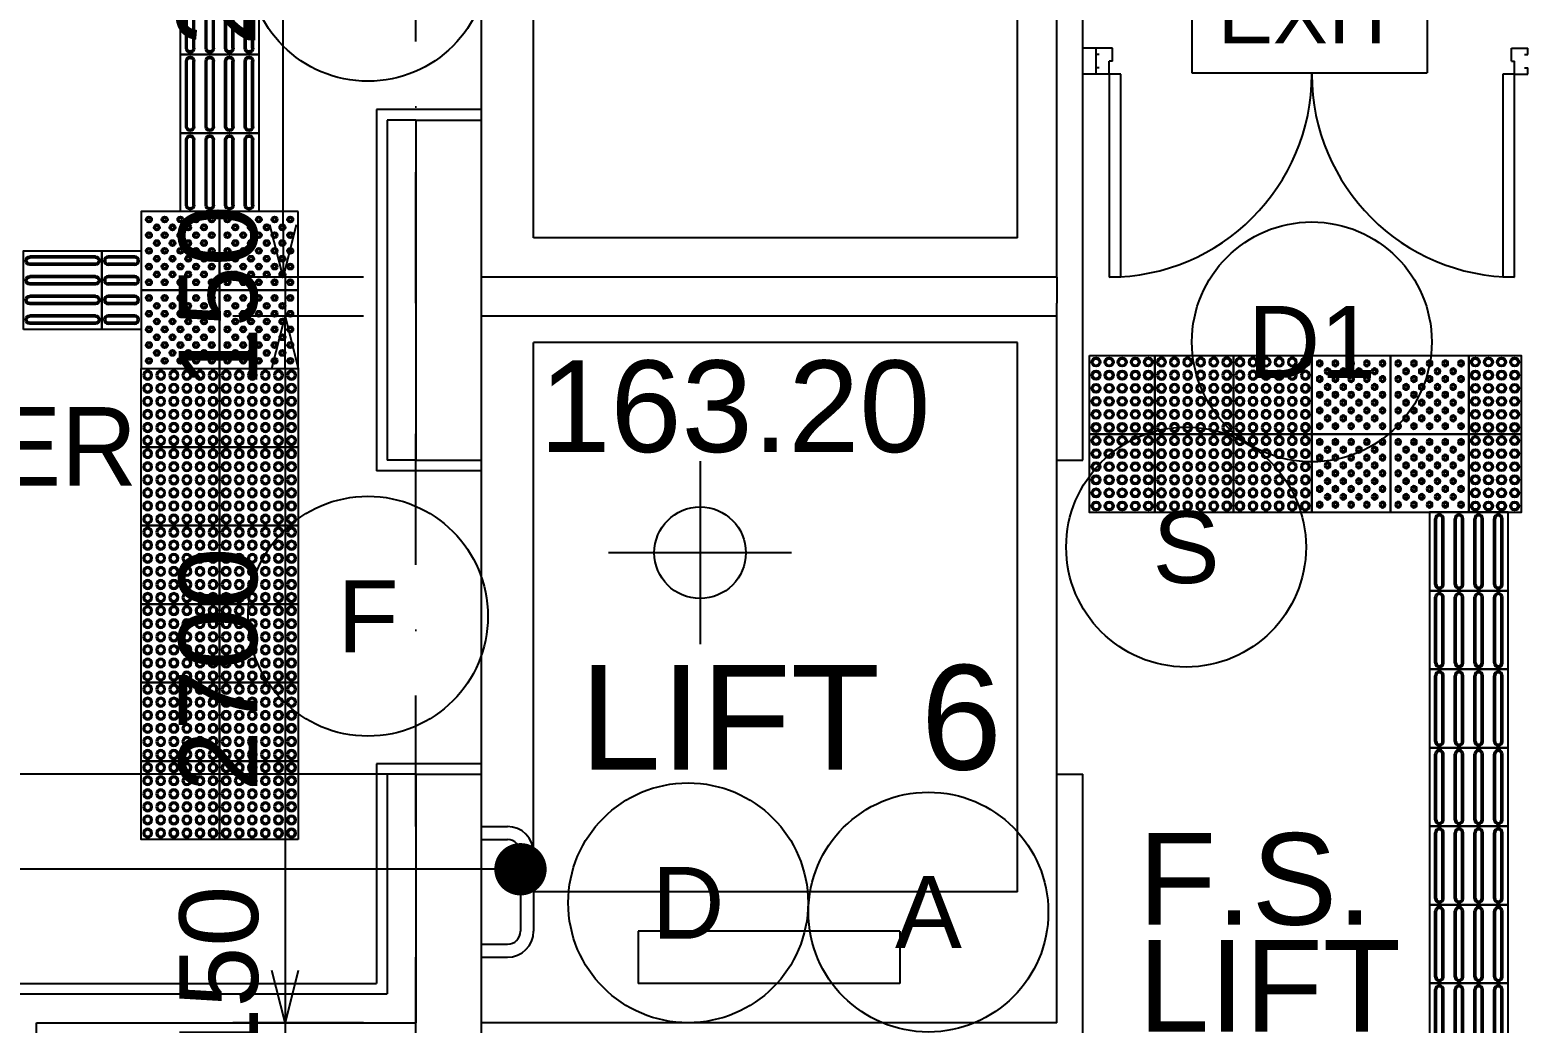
# Model space of a CAD drawing. Header units: millimetres. Extents: x 27940 to 139928, y 247 to 79491.
# Drawn here: x 94320 to 100039, y 19279 to 23075 of the extents above; entities that cross this region are included whole.
import ezdxf
from ezdxf.enums import TextEntityAlignment as Align

# ---------------------------------------------------------------- set-up
doc = ezdxf.new("R2010")
doc.units = ezdxf.units.MM
doc.header["$LTSCALE"] = 1000
doc.linetypes.add('DASHDOT', pattern=[1, 0.5, -0.25, 0, -0.25])
doc.layers.get('0').update_dxf_attribs({"color": 8})
doc.layers.get('Defpoints').update_dxf_attribs({"color": 8})
for name, color, linetype in [('062-HATCH-252', 8, 'Continuous'), ('A-246-LADDERS_STEP IRONS_SLIDING POLES', 8, 'Continuous'), ('CLADDING', 8, 'Continuous'), ('DLN020__', 8, 'DASHDOT'), ('DLN030', 8, 'Continuous'), ('DLN032__', 8, 'Continuous'), ('DLN040__', 8, 'Continuous'), ('DLN041__', 8, 'Continuous'), ('DLN220__', 8, 'Continuous'), ('DLN280__', 8, 'Continuous'), ('DLN325-1', 8, 'Continuous'), ('DLN325__', 8, 'Continuous'), ('DLN580__', 8, 'Continuous'), ('DLN661__', 8, 'Continuous'), ('FITDOOR', 8, 'Continuous'), ('LEVEL', 8, 'Continuous'), ('MARK', 8, 'Continuous'), ('TACTILE WARNING STRIP', 8, 'Continuous')]:
    doc.layers.add(name, color=color, linetype=linetype)
doc.styles.add('ROMANS', font='swissl.ttf')
doc.styles.add('SWIS721LT450', font='swissl.ttf')
doc.styles.add('SWIS721LT750', font='swissl.ttf')
doc.dimstyles.new('INTDIM', dxfattribs={"dimscale": 200, "dimtxt": 2.25, "dimasz": 1.5, "dimexe": 1, "dimexo": 0, "dimgap": 1, "dimtad": 1, "dimdec": 0, "dimrnd": 1, "dimzin": 1, "dimdsep": 46, "dimtxsty": 'SWIS721LT450', "dimcen": 1, "dimclrd": 256, "dimclre": 256, "dimclrt": 256, "dimaunit": 1, "dimadec": 3, "dimazin": 0, "dimtfac": 1, "dimtdec": 0, "dimtix": 1, "dimtmove": 2, "dimatfit": 0, "dimldrblk": 'DOT', "dimfxl": 1, "dimtolj": 1, "dimtzin": 0, "dimarcsym": 0})

# ---------------------------------------------------------------- blocks, each defined once
blk = doc.blocks.new('*D152')
at = {"layer": 'Defpoints', "color": 0, "transparency": 16777216}
for p in [(95795, 22130.7), (95295, 21980.7), (95795, 21980.7)]:
    blk.add_point(p, dxfattribs=at)
at = {"layer": 'DLN030', "lineweight": -2, "transparency": 16777216}
for p, q in [((95595, 22130.7), (95095, 22130.7)), ((95295, 22130.7), (95295, 21980.7)), ((95595, 21980.7), (95095, 21980.7))]:
    blk.add_line(p, q, dxfattribs=at)
at = {"layer": 'DLN030', "transparency": 16777216, "insert": (95040.8, 22055.7), "char_height": 300, "attachment_point": 5, "rotation": 90, "style": 'SWIS721LT450'}
blk.add_mtext('\\A1;150', dxfattribs=at)
blk = doc.blocks.new('DIMARR')
for p, q in [((-1, 0.25), (0, 0)), ((-1, 0), (0, 0)), ((0, 0), (-1, -0.25))]:
    blk.add_line(p, q)
blk = doc.blocks.new('*D112')
at = {"layer": 'Defpoints', "color": 0, "transparency": 16777216}
for p in [(95287.5, 24830.7), (95795, 24830.7), (95795, 22130.7)]:
    blk.add_point(p, dxfattribs=at)
at = {"layer": 'DLN030', "lineweight": -2, "transparency": 16777216}
for p, q in [((95595, 24830.7), (95087.5, 24830.7)), ((95287.5, 22330.7), (95287.5, 24630.7)), ((95595, 22130.7), (95087.5, 22130.7))]:
    blk.add_line(p, q, dxfattribs=at)
at = {"layer": 'DLN030', "lineweight": -2, "transparency": 16777216, "xscale": 200, "yscale": 200, "zscale": 200}
for p, rotation in [((95287.5, 24830.7), 90), ((95287.5, 22130.7), 270)]:
    blk.add_blockref('DIMARR', p, dxfattribs=dict(at, rotation=rotation))
at = {"layer": 'DLN030', "transparency": 16777216, "insert": (95033.3, 23480.7), "char_height": 300, "attachment_point": 5, "rotation": 90, "style": 'SWIS721LT450'}
blk.add_mtext('\\A1;2700', dxfattribs=at)
blk = doc.blocks.new('*D113')
at = {"layer": 'Defpoints', "color": 0, "transparency": 16777216}
for p in [(95795, 21980.7), (95295, 19280.7), (95795, 19280.7)]:
    blk.add_point(p, dxfattribs=at)
at = {"layer": 'DLN030', "lineweight": -2, "transparency": 16777216}
for p, q in [((95595, 21980.7), (95095, 21980.7)), ((95295, 21780.7), (95295, 19480.7)), ((95595, 19280.7), (95095, 19280.7))]:
    blk.add_line(p, q, dxfattribs=at)
at = {"layer": 'DLN030', "lineweight": -2, "transparency": 16777216, "xscale": 200, "yscale": 200, "zscale": 200}
for p, rotation in [((95295, 21980.7), 90), ((95295, 19280.7), 270)]:
    blk.add_blockref('DIMARR', p, dxfattribs=dict(at, rotation=rotation))
at = {"layer": 'DLN030', "transparency": 16777216, "insert": (95040.8, 20630.7), "char_height": 300, "attachment_point": 5, "rotation": 90, "style": 'SWIS721LT450'}
blk.add_mtext('\\A1;2700', dxfattribs=at)
blk = doc.blocks.new('*D114')
at = {"layer": 'Defpoints', "color": 0, "transparency": 16777216}
for p in [(95795, 19280.7), (95295, 19130.7), (95795, 19130.7)]:
    blk.add_point(p, dxfattribs=at)
at = {"layer": 'DLN030', "lineweight": -2, "transparency": 16777216}
for p, q in [((95595, 19280.7), (95095, 19280.7)), ((95295, 19280.7), (95295, 19130.7)), ((95595, 19130.7), (95095, 19130.7))]:
    blk.add_line(p, q, dxfattribs=at)
at = {"layer": 'DLN030', "transparency": 16777216, "insert": (95043.7, 19454.9), "char_height": 300, "attachment_point": 5, "rotation": 90, "style": 'SWIS721LT450'}
blk.add_mtext('\\A1;150', dxfattribs=at)
blk = doc.blocks.new('DRNO')
at = {"layer": 'MARK'}
blk.add_circle((0, 0), 1, dxfattribs=at)
at = {"layer": 'MARK', "style": 'ROMANS'}
blk.add_attdef('DRNO', text='', height=0.6, dxfattribs=at).set_placement((0, 0), align=Align.MIDDLE)
blk = doc.blocks.new('DR1CL2')
at = {"layer": 'FITDOOR'}
for p, q in [((50, 0), (0, 0)), ((0, 0), (0, -25)), ((50, 0), (50, -50)), ((12, -25), (0, -25)), ((62.5, -50), (50, -50)), ((62.5, -50), (62.5, -100)), ((0, -75), (0, -100)), ((12, -75), (0, -75)), ((62.5, -100), (0, -100))]:
    blk.add_line(p, q, dxfattribs=at)
blk = doc.blocks.new('DR1CD')
at = {"layer": 'FITDOOR'}
for p, q in [((0, 1), (45, 1)), ((0, 1), (0, 0)), ((45, 0), (45, 1)), ((0, 0), (45, 0))]:
    blk.add_line(p, q, dxfattribs=at)
blk = doc.blocks.new('DR2M')
at = {"layer": 'FITDOOR'}
for centre, start, end in [((0, 0), 0, 90), ((1, 0), 90, 180)]:
    blk.add_arc(centre, 0.5, start, end, dxfattribs=at)
blk = doc.blocks.new('DR1CR2')
at = {"layer": 'FITDOOR'}
for p, q in [((-50, 0), (-50, -50)), ((-50, 0), (0, 0)), ((0, 0), (0, -25)), ((-62.5, -50), (-50, -50)), ((-62.5, -50), (-62.5, -100)), ((-12, -25), (0, -25)), ((-62.5, -100), (0, -100)), ((-12, -75), (0, -75)), ((0, -75), (0, -100))]:
    blk.add_line(p, q, dxfattribs=at)
blk = doc.blocks.new('DR1AD')
at = {"layer": 'FITDOOR'}
for p, q in [((-45, 1), (0, 1)), ((-45, 1), (-45, 0)), ((0, 0), (0, 1)), ((-45, 0), (0, 0))]:
    blk.add_line(p, q, dxfattribs=at)
blk = doc.blocks.new('FSEX-V01')
at = {"layer": 'DLN580__'}
for p, q in [((0, 300), (0, 0)), ((0, 300), (600, 300)), ((600, 300), (600, 0)), ((0, 0), (600, 0))]:
    blk.add_line(p, q, dxfattribs=at)
at = {"layer": 'DLN580__', "style": 'ROMANS'}
blk.add_text('EXIT', height=150, dxfattribs=at).set_placement((300, 150), align=Align.MIDDLE)
blk = doc.blocks.new('ELEX')
at = {"layer": 'DLN032__'}
for p, q in [((0, 0.5), (0, -0.5)), ((0.5, 0), (-0.5, 0))]:
    blk.add_line(p, q, dxfattribs=at)
blk.add_circle((0, 0), 0.25, dxfattribs=at)
at = {"layer": 'DLN032__', "style": 'ROMANS'}
blk.add_attdef('ELEX', (0.2568, 0.3536), '', height=0.5, dxfattribs=at)
blk = doc.blocks.new('HWT')
at = {"layer": 'TACTILE WARNING STRIP'}
blk.add_lwpolyline([(0, 0), (300, 0), (300, 300), (0, 300)], close=True, dxfattribs=at)
for centre, radius in [((25, 275), 17.5), ((25, 275), 12.5), ((75, 275), 17.5), ((75, 275), 12.5), ((125, 275), 17.5), ((125, 275), 12.5), ((175, 275), 17.5), ((175, 275), 12.5), ((225, 275), 17.5), ((225, 275), 12.5), ((275, 275), 17.5), ((275, 275), 12.5), ((25, 225), 17.5), ((25, 225), 12.5), ((75, 225), 17.5), ((75, 225), 12.5), ((125, 225), 17.5), ((125, 225), 12.5), ((175, 225), 17.5), ((175, 225), 12.5), ((225, 225), 17.5), ((225, 225), 12.5), ((275, 225), 17.5), ((275, 225), 12.5), ((25, 175), 17.5), ((25, 175), 12.5), ((75, 175), 17.5), ((75, 175), 12.5), ((125, 175), 17.5), ((125, 175), 12.5), ((175, 175), 17.5), ((175, 175), 12.5), ((225, 175), 17.5), ((225, 175), 12.5), ((275, 175), 17.5), ((275, 175), 12.5), ((25, 125), 17.5), ((25, 125), 12.5), ((75, 125), 17.5), ((75, 125), 12.5), ((125, 125), 17.5), ((125, 125), 12.5), ((175, 125), 17.5), ((175, 125), 12.5), ((225, 125), 17.5), ((225, 125), 12.5), ((275, 125), 17.5), ((275, 125), 12.5), ((25, 75), 17.5), ((25, 75), 12.5), ((75, 75), 17.5), ((75, 75), 12.5), ((125, 75), 17.5), ((125, 75), 12.5), ((175, 75), 17.5), ((175, 75), 12.5), ((225, 75), 17.5), ((225, 75), 12.5), ((275, 75), 17.5), ((275, 75), 12.5), ((25, 25), 17.5), ((25, 25), 12.5), ((75, 25), 17.5), ((75, 25), 12.5), ((125, 25), 17.5), ((125, 25), 12.5), ((175, 25), 17.5), ((175, 25), 12.5), ((225, 25), 17.5), ((225, 25), 12.5), ((275, 25), 17.5), ((275, 25), 12.5)]:
    blk.add_circle(centre, radius, dxfattribs=at)
blk = doc.blocks.new('PT')
at = {"layer": 'TACTILE WARNING STRIP'}
blk.add_lwpolyline([(0, 0), (300, 0), (300, 300), (0, 300)], close=True, dxfattribs=at)
for centre, radius in [((30, 270), 11.5), ((30, 270), 6), ((60, 240), 11.5), ((60, 240), 6), ((90, 270), 11.5), ((90, 270), 6), ((120, 240), 11.5), ((120, 240), 6), ((150, 270), 11.5), ((150, 270), 6), ((180, 240), 11.5), ((180, 240), 6), ((210, 270), 11.5), ((210, 270), 6), ((240, 240), 11.5), ((240, 240), 6), ((270, 270), 11.5), ((270, 270), 6), ((30, 210), 11.5), ((30, 210), 6), ((60, 180), 11.5), ((60, 180), 6), ((90, 210), 11.5), ((90, 210), 6), ((120, 180), 11.5), ((120, 180), 6), ((150, 210), 11.5), ((150, 210), 6), ((180, 180), 11.5), ((180, 180), 6), ((210, 210), 11.5), ((210, 210), 6), ((240, 180), 11.5), ((240, 180), 6), ((270, 210), 11.5), ((270, 210), 6), ((30, 150), 11.5), ((30, 150), 6), ((60, 120), 11.5), ((60, 120), 6), ((90, 150), 11.5), ((90, 150), 6), ((120, 120), 11.5), ((120, 120), 6), ((150, 150), 11.5), ((150, 150), 6), ((180, 120), 11.5), ((180, 120), 6), ((210, 150), 11.5), ((210, 150), 6), ((240, 120), 11.5), ((240, 120), 6), ((270, 150), 11.5), ((270, 150), 6), ((30, 90), 11.5), ((30, 90), 6), ((60, 60), 11.5), ((60, 60), 6), ((90, 90), 11.5), ((90, 90), 6), ((120, 60), 11.5), ((120, 60), 6), ((150, 90), 11.5), ((150, 90), 6), ((180, 60), 11.5), ((180, 60), 6), ((210, 90), 11.5), ((210, 90), 6), ((240, 60), 11.5), ((240, 60), 6), ((270, 90), 11.5), ((270, 90), 6), ((30, 30), 11.5), ((30, 30), 6), ((90, 30), 11.5), ((90, 30), 6), ((150, 30), 11.5), ((150, 30), 6), ((210, 30), 11.5), ((210, 30), 6), ((270, 30), 11.5), ((270, 30), 6)]:
    blk.add_circle(centre, radius, dxfattribs=at)
blk = doc.blocks.new('DT')
at = {"layer": 'TACTILE WARNING STRIP'}
for p, q in [((20.5, 275.5), (20.5, 24.5)), ((26.5, 275.5), (26.5, 24.5)), ((48.5, 275.5), (48.5, 24.5)), ((54.5, 275.5), (54.5, 24.5)), ((95.5, 275.5), (95.5, 24.5)), ((101.5, 275.5), (101.5, 24.5)), ((123.5, 275.5), (123.5, 24.5)), ((129.5, 275.5), (129.5, 24.5)), ((170.5, 275.5), (170.5, 24.5)), ((176.5, 275.5), (176.5, 24.5)), ((198.5, 275.5), (198.5, 24.5)), ((204.5, 275.5), (204.5, 24.5)), ((245.5, 275.5), (245.5, 24.5)), ((251.5, 275.5), (251.5, 24.5)), ((273.5, 275.5), (273.5, 24.5)), ((279.5, 275.5), (279.5, 24.5))]:
    blk.add_line(p, q, dxfattribs=at)
blk.add_lwpolyline([(0, 0), (300, 0), (300, 300), (0, 300)], close=True, dxfattribs=at)
for centre, radius, start, end in [((37.5, 275.5), 17, 0, 180), ((37.5, 275.5), 11, 0, 180), ((112.5, 275.5), 17, 0, 180), ((112.5, 275.5), 11, 0, 180), ((187.5, 275.5), 17, 0, 180), ((187.5, 275.5), 11, 0, 180), ((262.5, 275.5), 17, 0, 180), ((262.5, 275.5), 11, 0, 180), ((37.5, 24.5), 17, 180, 0), ((37.5, 24.5), 11, 180, 0), ((112.5, 24.5), 17, 180, 0), ((112.5, 24.5), 11, 180, 0), ((187.5, 24.5), 17, 180, 0), ((187.5, 24.5), 11, 180, 0), ((262.5, 24.5), 17, 180, 0), ((262.5, 24.5), 11, 180, 0)]:
    blk.add_arc(centre, radius, start, end, dxfattribs=at)
blk = doc.blocks.new('A$C533B6FD8')
at = {"layer": 'TACTILE WARNING STRIP'}
for p, q in [((-1324.5, 3529.5), (-1425.5, 3529.5)), ((-1324.5, 3523.5), (-1425.5, 3523.5)), ((-1324.5, 3501.5), (-1425.5, 3501.5)), ((-1324.5, 3495.5), (-1425.5, 3495.5)), ((-1324.5, 3454.5), (-1425.5, 3454.5)), ((-1324.5, 3448.5), (-1425.5, 3448.5)), ((-1324.5, 3426.5), (-1425.5, 3426.5)), ((-1324.5, 3420.5), (-1425.5, 3420.5)), ((-1324.5, 3379.5), (-1425.5, 3379.5)), ((-1324.5, 3373.5), (-1425.5, 3373.5)), ((-1324.5, 3351.5), (-1425.5, 3351.5)), ((-1324.5, 3345.5), (-1425.5, 3345.5)), ((-1324.5, 3304.5), (-1425.5, 3304.5)), ((-1324.5, 3298.5), (-1425.5, 3298.5)), ((-1324.5, 3276.5), (-1425.5, 3276.5)), ((-1324.5, 3270.5), (-1425.5, 3270.5))]:
    blk.add_line(p, q, dxfattribs=at)
for points in [[(-1450, 3250), (-1450, 3550), (-1300, 3550), (-1300, 3250)], [(2325, 3150), (2575, 3150), (2575, 2850), (2325, 2850)], [(3775, 3150), (3975, 3150), (3975, 2850), (3775, 2850)], [(2325, 2850), (2575, 2850), (2575, 2550), (2325, 2550)], [(3775, 2850), (3975, 2850), (3975, 2550), (3775, 2550)]]:
    blk.add_lwpolyline(points, close=True, dxfattribs=at)
for centre, radius in [((2350, 3125), 17.5), ((2350, 3075), 17.5), ((2350, 3125), 12.5), ((2400, 3125), 17.5), ((2400, 3075), 17.5), ((2400, 3125), 12.5), ((2450, 3125), 17.5), ((2450, 3075), 17.5), ((2450, 3125), 12.5), ((2500, 3125), 17.5), ((2500, 3075), 17.5), ((2500, 3125), 12.5), ((2550, 3125), 17.5), ((2550, 3075), 17.5), ((2550, 3125), 12.5), ((3800, 3125), 17.5), ((3800, 3075), 17.5), ((3800, 3125), 12.5), ((3850, 3125), 17.5), ((3850, 3075), 17.5), ((3850, 3125), 12.5), ((3900, 3125), 17.5), ((3900, 3075), 17.5), ((3900, 3125), 12.5), ((3950, 3125), 17.5), ((3950, 3075), 17.5), ((3950, 3125), 12.5), ((2350, 3025), 17.5), ((2350, 3075), 12.5), ((2350, 3025), 12.5), ((2400, 3025), 17.5), ((2400, 3075), 12.5), ((2400, 3025), 12.5), ((2450, 3025), 17.5), ((2450, 3075), 12.5), ((2450, 3025), 12.5), ((2500, 3025), 17.5), ((2500, 3075), 12.5), ((2500, 3025), 12.5), ((2550, 3025), 17.5), ((2550, 3075), 12.5), ((2550, 3025), 12.5), ((3800, 3025), 17.5), ((3800, 3075), 12.5), ((3800, 3025), 12.5), ((3850, 3025), 17.5), ((3850, 3075), 12.5), ((3850, 3025), 12.5), ((3900, 3025), 17.5), ((3900, 3075), 12.5), ((3900, 3025), 12.5), ((3950, 3025), 17.5), ((3950, 3075), 12.5), ((3950, 3025), 12.5), ((2350, 2975), 17.5), ((2350, 2975), 12.5), ((2400, 2975), 17.5), ((2400, 2975), 12.5), ((2450, 2975), 17.5), ((2450, 2975), 12.5), ((2500, 2975), 17.5), ((2500, 2975), 12.5), ((2550, 2975), 17.5), ((2550, 2975), 12.5), ((3800, 2975), 17.5), ((3800, 2975), 12.5), ((3850, 2975), 17.5), ((3850, 2975), 12.5), ((3900, 2975), 17.5), ((3900, 2975), 12.5), ((3950, 2975), 17.5), ((3950, 2975), 12.5), ((2350, 2925), 17.5), ((2350, 2925), 12.5), ((2400, 2925), 17.5), ((2400, 2925), 12.5), ((2450, 2925), 17.5), ((2450, 2925), 12.5), ((2500, 2925), 17.5), ((2500, 2925), 12.5), ((2550, 2925), 17.5), ((2550, 2925), 12.5), ((3800, 2925), 17.5), ((3800, 2925), 12.5), ((3850, 2925), 17.5), ((3850, 2925), 12.5), ((3900, 2925), 17.5), ((3900, 2925), 12.5), ((3950, 2925), 17.5), ((3950, 2925), 12.5), ((2350, 2875), 17.5), ((2350, 2875), 12.5), ((2400, 2875), 17.5), ((2400, 2875), 12.5), ((2450, 2875), 17.5), ((2450, 2875), 12.5), ((2500, 2875), 17.5), ((2500, 2875), 12.5), ((2550, 2875), 17.5), ((2550, 2875), 12.5), ((3800, 2875), 17.5), ((3800, 2875), 12.5), ((3850, 2875), 17.5), ((3850, 2875), 12.5), ((3900, 2875), 17.5), ((3900, 2875), 12.5), ((3950, 2875), 17.5), ((3950, 2875), 12.5), ((2350, 2825), 17.5), ((2350, 2825), 12.5), ((2400, 2825), 17.5), ((2400, 2825), 12.5), ((2450, 2825), 17.5), ((2450, 2825), 12.5), ((2500, 2825), 17.5), ((2500, 2825), 12.5), ((2550, 2825), 17.5), ((2550, 2825), 12.5), ((3800, 2825), 17.5), ((3800, 2825), 12.5), ((3850, 2825), 17.5), ((3850, 2825), 12.5), ((3900, 2825), 17.5), ((3900, 2825), 12.5), ((3950, 2825), 17.5), ((3950, 2825), 12.5), ((2350, 2775), 17.5), ((2350, 2775), 12.5), ((2400, 2775), 17.5), ((2400, 2775), 12.5), ((2450, 2775), 17.5), ((2450, 2775), 12.5), ((2500, 2775), 17.5), ((2500, 2775), 12.5), ((2550, 2775), 17.5), ((2550, 2775), 12.5), ((3800, 2775), 17.5), ((3800, 2775), 12.5), ((3850, 2775), 17.5), ((3850, 2775), 12.5), ((3900, 2775), 17.5), ((3900, 2775), 12.5), ((3950, 2775), 17.5), ((3950, 2775), 12.5), ((2350, 2725), 17.5), ((2350, 2675), 17.5), ((2350, 2725), 12.5), ((2400, 2725), 17.5), ((2400, 2675), 17.5), ((2400, 2725), 12.5), ((2450, 2725), 17.5), ((2450, 2675), 17.5), ((2450, 2725), 12.5), ((2500, 2725), 17.5), ((2500, 2675), 17.5), ((2500, 2725), 12.5), ((2550, 2725), 17.5), ((2550, 2675), 17.5), ((2550, 2725), 12.5), ((3800, 2725), 17.5), ((3800, 2675), 17.5), ((3800, 2725), 12.5), ((3850, 2725), 17.5), ((3850, 2675), 17.5), ((3850, 2725), 12.5), ((3900, 2725), 17.5), ((3900, 2675), 17.5), ((3900, 2725), 12.5), ((3950, 2725), 17.5), ((3950, 2675), 17.5), ((3950, 2725), 12.5), ((2350, 2625), 17.5), ((2350, 2675), 12.5), ((2350, 2625), 12.5), ((2400, 2625), 17.5), ((2400, 2675), 12.5), ((2400, 2625), 12.5), ((2450, 2625), 17.5), ((2450, 2675), 12.5), ((2450, 2625), 12.5), ((2500, 2625), 17.5), ((2500, 2675), 12.5), ((2500, 2625), 12.5), ((2550, 2625), 17.5), ((2550, 2675), 12.5), ((2550, 2625), 12.5), ((3800, 2625), 17.5), ((3800, 2675), 12.5), ((3800, 2625), 12.5), ((3850, 2625), 17.5), ((3850, 2675), 12.5), ((3850, 2625), 12.5), ((3900, 2625), 17.5), ((3900, 2675), 12.5), ((3900, 2625), 12.5), ((3950, 2625), 17.5), ((3950, 2675), 12.5), ((3950, 2625), 12.5), ((2350, 2575), 17.5), ((2350, 2575), 12.5), ((2400, 2575), 17.5), ((2400, 2575), 12.5), ((2450, 2575), 17.5), ((2450, 2575), 12.5), ((2500, 2575), 17.5), ((2500, 2575), 12.5), ((2550, 2575), 17.5), ((2550, 2575), 12.5), ((3800, 2575), 17.5), ((3800, 2575), 12.5), ((3850, 2575), 17.5), ((3850, 2575), 12.5), ((3900, 2575), 17.5), ((3900, 2575), 12.5), ((3950, 2575), 17.5), ((3950, 2575), 12.5)]:
    blk.add_circle(centre, radius, dxfattribs=at)
for centre, radius, start, end in [((-1425.5, 3512.5), 17, 90, 270), ((-1425.5, 3512.5), 11, 90, 270), ((-1324.5, 3512.5), 17, 270, 90), ((-1324.5, 3512.5), 11, 270, 90), ((-1425.5, 3437.5), 17, 90, 270), ((-1425.5, 3437.5), 11, 90, 270), ((-1324.5, 3437.5), 17, 270, 90), ((-1324.5, 3437.5), 11, 270, 90), ((-1425.5, 3362.5), 17, 90, 270), ((-1324.5, 3362.5), 17, 270, 90), ((-1425.5, 3362.5), 11, 90, 270), ((-1324.5, 3362.5), 11, 270, 90), ((-1425.5, 3287.5), 17, 90, 270), ((-1425.5, 3287.5), 11, 90, 270), ((-1324.5, 3287.5), 17, 270, 90), ((-1324.5, 3287.5), 11, 270, 90)]:
    blk.add_arc(centre, radius, start, end, dxfattribs=at)
for name, p, xscale, rotation in [('DT', (-1150, 4600), -1, 180), ('DT', (-1150, 4300), -1, 180), ('DT', (-1150, 4000), -1, 180), ('DT', (-1750, 3250), -1, 270), ('HWT', (2575, 3150), -0.9999999999999981, 179.9997327880239), ('HWT', (2875, 3150), -0.9999999999999981, 179.9997327880239), ('PT', (3175, 3150), -1, 180), ('PT', (3475, 3150), -1, 180), ('HWT', (-1000, 2800), -1, 359.9997327880253), ('HWT', (-700, 2800), -1, 359.9997327880253), ('HWT', (2575, 2850), -0.9999999999999981, 179.9997327880239), ('HWT', (2875, 2850), -0.9999999999999981, 179.9997327880239), ('PT', (3175, 2850), -1, 180), ('PT', (3475, 2850), -1, 180), ('HWT', (-1000, 2500), -1, 359.9997327880253), ('HWT', (-700, 2500), -1, 359.9997327880253), ('HWT', (-1000, 2200), -1, 359.9997327880253), ('HWT', (-700, 2200), -1, 359.9997327880253), ('HWT', (-1000, 1900), -1, 359.9997327880253), ('HWT', (-700, 1900), -1, 359.9997327880253), ('HWT', (-1000, 1600), -1, 359.9997327880253), ('HWT', (-700, 1600), -1, 359.9997327880253), ('HWT', (-1000, 1300), -1, 359.9997327880253), ('HWT', (-700, 1300), -1, 359.9997327880253)]:
    blk.add_blockref(name, p, dxfattribs=dict(at, xscale=xscale, rotation=rotation))
for name, p, rotation in [('PT', (-1000, 3700), 180), ('PT', (-700, 3700), 180), ('PT', (-1000, 3400), 180), ('PT', (-700, 3400), 180), ('DT', (3925, 2550.9), 179.9999999999891), ('DT', (3925, 2250.9), 179.9999999999891), ('DT', (3925, 1950.9), 179.9999999999891), ('DT', (3925, 1650.9), 179.9999999999891), ('DT', (3925, 1350.9), 179.9999999999891), ('DT', (3925, 1050.9), 179.9999999999891), ('DT', (3925, 750.9), 179.9999999999891)]:
    blk.add_blockref(name, p, dxfattribs=dict(at, rotation=rotation))

msp = doc.modelspace()

# ---------------------------------------------------------------- linework, layer by layer
at = {"layer": 'A-246-LADDERS_STEP IRONS_SLIDING POLES'}
for p, q in [((96045, 20030.7), (96145, 20030.7)), ((96045, 19980.7), (96145, 19980.7)), ((96195, 19930.7), (96195, 19630.7)), ((96245, 19930.7), (96245, 19630.7)), ((96045, 19580.7), (96145, 19580.7)), ((96045, 19530.7), (96145, 19530.7))]:
    msp.add_line(p, q, dxfattribs=at)
for centre, radius, start, end in [((96145, 19930.7), 100, 0, 90), ((96145, 19930.7), 50, 0, 90), ((96145, 19630.7), 50, 270, 0), ((96145, 19630.7), 100, 270, 0)]:
    msp.add_arc(centre, radius, start, end, dxfattribs=at)
at = {"layer": 'CLADDING'}
for p, q in [((95645, 22770.7), (95645, 21390.7)), ((96045, 22770.7), (95645, 22770.7)), ((95685, 22730.7), (95685, 21430.7)), ((95795, 22730.7), (95685, 22730.7)), ((96045, 21390.7), (95645, 21390.7)), ((95795, 21430.7), (95685, 21430.7)), ((95645, 20270.7), (95645, 19430.7)), ((96045, 20270.7), (95645, 20270.7)), ((95795, 20230.7), (95645, 20230.7)), ((95795, 20230.7), (95685, 20230.7)), ((95685, 20230.7), (95685, 19390.7)), ((94195, 19430.7), (95645, 19430.7)), ((94235, 19390.7), (95685, 19390.7))]:
    msp.add_line(p, q, dxfattribs=at)
at = {"layer": 'DLN020__'}
msp.add_line((95795, 14030.7), (95795, 60526.8), dxfattribs=at)
at = {"layer": 'DLN040__'}
msp.add_line((98245, 22130.7), (98245, 22030.7), dxfattribs=at)
at = {"layer": 'DLN220__'}
for p, q in [((98345, 21430.7), (98345, 25930.7)), ((98245, 22130.7), (98245, 24830.7)), ((98395, 23005.7), (98345, 23005.7)), ((98395, 22905.7), (98395, 23005.7)), ((98395, 22905.7), (98345, 22905.7)), ((98245, 22130.7), (96045, 22130.7)), ((98245, 21430.7), (98245, 22030.7)), ((98245, 21980.7), (96045, 21980.7)), ((98245, 21430.7), (98345, 21430.7)), ((95645, 20230.7), (86445, 20230.7)), ((98245, 20230.7), (98345, 20230.7)), ((98245, 19280.7), (98245, 20230.7)), ((98345, 18680.7), (98345, 20230.7)), ((98245, 19280.7), (96045, 19280.7))]:
    msp.add_line(p, q, dxfattribs=at)
at = {"layer": 'DLN280__'}
for p, q in [((95795, 22730.7), (96045, 22730.7)), ((95795, 22730.7), (95795, 21430.7)), ((96045, 22730.7), (96045, 21430.7)), ((96045, 22730.7), (96045, 21430.7)), ((95795, 21430.7), (96045, 21430.7)), ((95795, 20230.7), (96045, 20230.7)), ((95795, 20230.7), (95795, 19280.7)), ((96045, 20230.7), (96045, 18680.7)), ((94345, 17054.3), (94345, 19280.7)), ((94345, 19280.7), (95795, 19280.7))]:
    msp.add_line(p, q, dxfattribs=at)
at = {"layer": 'DLN661__'}
for p, q in [((96245, 22280.7), (96245, 24380.7)), ((98095, 22280.7), (98095, 24380.7)), ((96045, 23930.7), (96045, 22730.7)), ((98095, 22280.7), (96245, 22280.7)), ((96245, 19780.7), (96245, 21880.7)), ((98095, 21880.7), (96245, 21880.7)), ((98095, 19780.7), (98095, 21880.7)), ((96045, 21430.7), (96045, 20230.7)), ((98245, 20230.7), (98245, 21430.7)), ((98095, 19780.7), (96245, 19780.7)), ((97645, 19630.7), (96645, 19630.7)), ((96645, 19630.7), (96645, 19430.7)), ((97645, 19630.7), (97645, 19430.7)), ((97645, 19430.7), (96645, 19430.7))]:
    msp.add_line(p, q, dxfattribs=at)

# ---------------------------------------------------------------- block references
at = {"layer": '062-HATCH-252'}
msp.add_blockref('A$C533B6FD8', (96045, 18680.7), dxfattribs=at)
at = {"layer": 'DLN032__'}
ref = msp.add_blockref('ELEX', (96881.6, 21077.1), dxfattribs=dict(at, xscale=700, yscale=700, zscale=700))
ref.add_attrib('ELEX', '163.20', (96266.9, 21461.9), dxfattribs={"layer": 'LEVEL', "height": 350, "style": 'ROMANS'})
at = {"layer": 'DLN325-1', "xscale": 458.3333333333139, "yscale": 458.3333333333139, "zscale": 458.3333333333139}
msp.add_blockref('DRNO', (99219.8, 21882.8), dxfattribs=at).add_auto_attribs({'DRNO': 'D1'})
at = {"layer": 'DLN325__', "xscale": 458.3333333333139, "yscale": 458.3333333333139, "zscale": 458.3333333333139}
for p, values in [((95612.1, 23337.3), {'DRNO': 'F'}), ((98739.3, 21098.6), {'DRNO': 'S'}), ((95612.1, 20834.5), {'DRNO': 'F'}), ((96835.9, 19739), {'DRNO': 'D'}), ((97754.3, 19703.5), {'DRNO': 'A'})]:
    msp.add_blockref('DRNO', p, dxfattribs=at).add_auto_attribs(values)
at = {"layer": 'DLN325__', "rotation": 180}
for name, p in [('DR1CR2', (98395, 22905.7)), ('DR1CL2', (100045, 22905.7))]:
    msp.add_blockref(name, p, dxfattribs=at)
at = {"layer": 'DLN325__', "xscale": 1550, "yscale": 1550, "zscale": 1550, "rotation": 180}
msp.add_blockref('DR2M', (99995, 22905.7), dxfattribs=at)
at = {"layer": 'DLN325__', "yscale": 775, "rotation": 180}
for name, p in [('DR1AD', (98445, 22905.7)), ('DR1CD', (99995, 22905.7))]:
    msp.add_blockref(name, p, dxfattribs=at)
at = {"layer": 'DLN580__', "xscale": 1.5, "yscale": 1.5, "zscale": 1.5}
msp.add_blockref('FSEX-V01', (98760.7, 22911.8), dxfattribs=at)

# ---------------------------------------------------------------- texts
at = {"layer": 'DLN040__', "insert": (92299.5, 21329.3), "char_height": 300, "width": 4764.422, "attachment_point": 7, "style": 'SWIS721LT750'}
msp.add_mtext('{\\fUnivers|b0|i0|c0|p34;CATLADDER}', dxfattribs=at)
at = {"layer": 'DLN041__', "insert": (96420.9, 20242.4), "char_height": 400, "width": 1880.638, "attachment_point": 7, "style": 'SWIS721LT750'}
msp.add_mtext('LIFT 6', dxfattribs=at)
at = {"layer": 'DLN041__', "insert": (98555.8, 18833.6), "char_height": 350, "width": 1511.63, "attachment_point": 7, "line_spacing_factor": 0.7, "style": 'SWIS721LT750'}
msp.add_mtext('F.S. LIFT LOBBY', dxfattribs=at)

# ---------------------------------------------------------------- dimensions: what is measured, and where the dimension line sits
at = {"layer": 'DLN030'}
for base, p1, p2, picture, middle in [((95287.5, 24830.7), (95795, 22130.7), (95795, 24830.7), '*D112', (95033.3, 23480.7)), ((95295, 21980.7), (95795, 22130.7), (95795, 21980.7), '*D152', (95040.8, 22055.7)), ((95295, 19280.7), (95795, 21980.7), (95795, 19280.7), '*D113', (95040.8, 20630.7))]:
    dim = msp.add_linear_dim(base=base, p1=p1, p2=p2, angle=90, dimstyle='INTDIM', override={"dimscale": 1, "dimtxt": 300, "dimasz": 200, "dimexe": 200, "dimexo": 200, "dimgap": 100, "dimrnd": 0, "dimzin": 0, "dimblk": 'DIMARR', "dimcen": 200, "dimclrt": 256, "dimadec": 4}, dxfattribs=at)
    dim.commit()
    dim.dimension.update_dxf_attribs({"geometry": picture, "text_midpoint": middle})
dim = msp.add_linear_dim(base=(95295, 19130.7), p1=(95795, 19280.7), p2=(95795, 19130.7), angle=90, dimstyle='INTDIM', override={"dimscale": 1, "dimtxt": 300, "dimasz": 200, "dimexe": 200, "dimexo": 200, "dimgap": 100, "dimrnd": 0, "dimzin": 0, "dimblk": 'DIMARR', "dimcen": 200, "dimclrt": 256, "dimadec": 4}, dxfattribs=at)
dim.commit()
dim.dimension.update_dxf_attribs({"geometry": '*D114', "text_midpoint": (95043.7, 19454.9), "dimtype": 160})

# ---------------------------------------------------------------- leaders
at = {"layer": 'DLN040__'}
for points in [[(96195, 24284.5), (93867.6, 24284.5), (93867.6, 21734)], [(96195, 19867.3), (93867.6, 19867.3), (93867.6, 21242)]]:
    msp.add_leader(points, dimstyle='INTDIM', override={"dimscale": 1, "dimtxt": 300, "dimasz": 200, "dimexe": 200, "dimexo": 200, "dimgap": 100, "dimtad": 0, "dimrnd": 0, "dimzin": 0, "dimcen": 300, "dimclrt": 256, "dimadec": 4}, dxfattribs=at)

doc.saveas('drawing.dxf')
